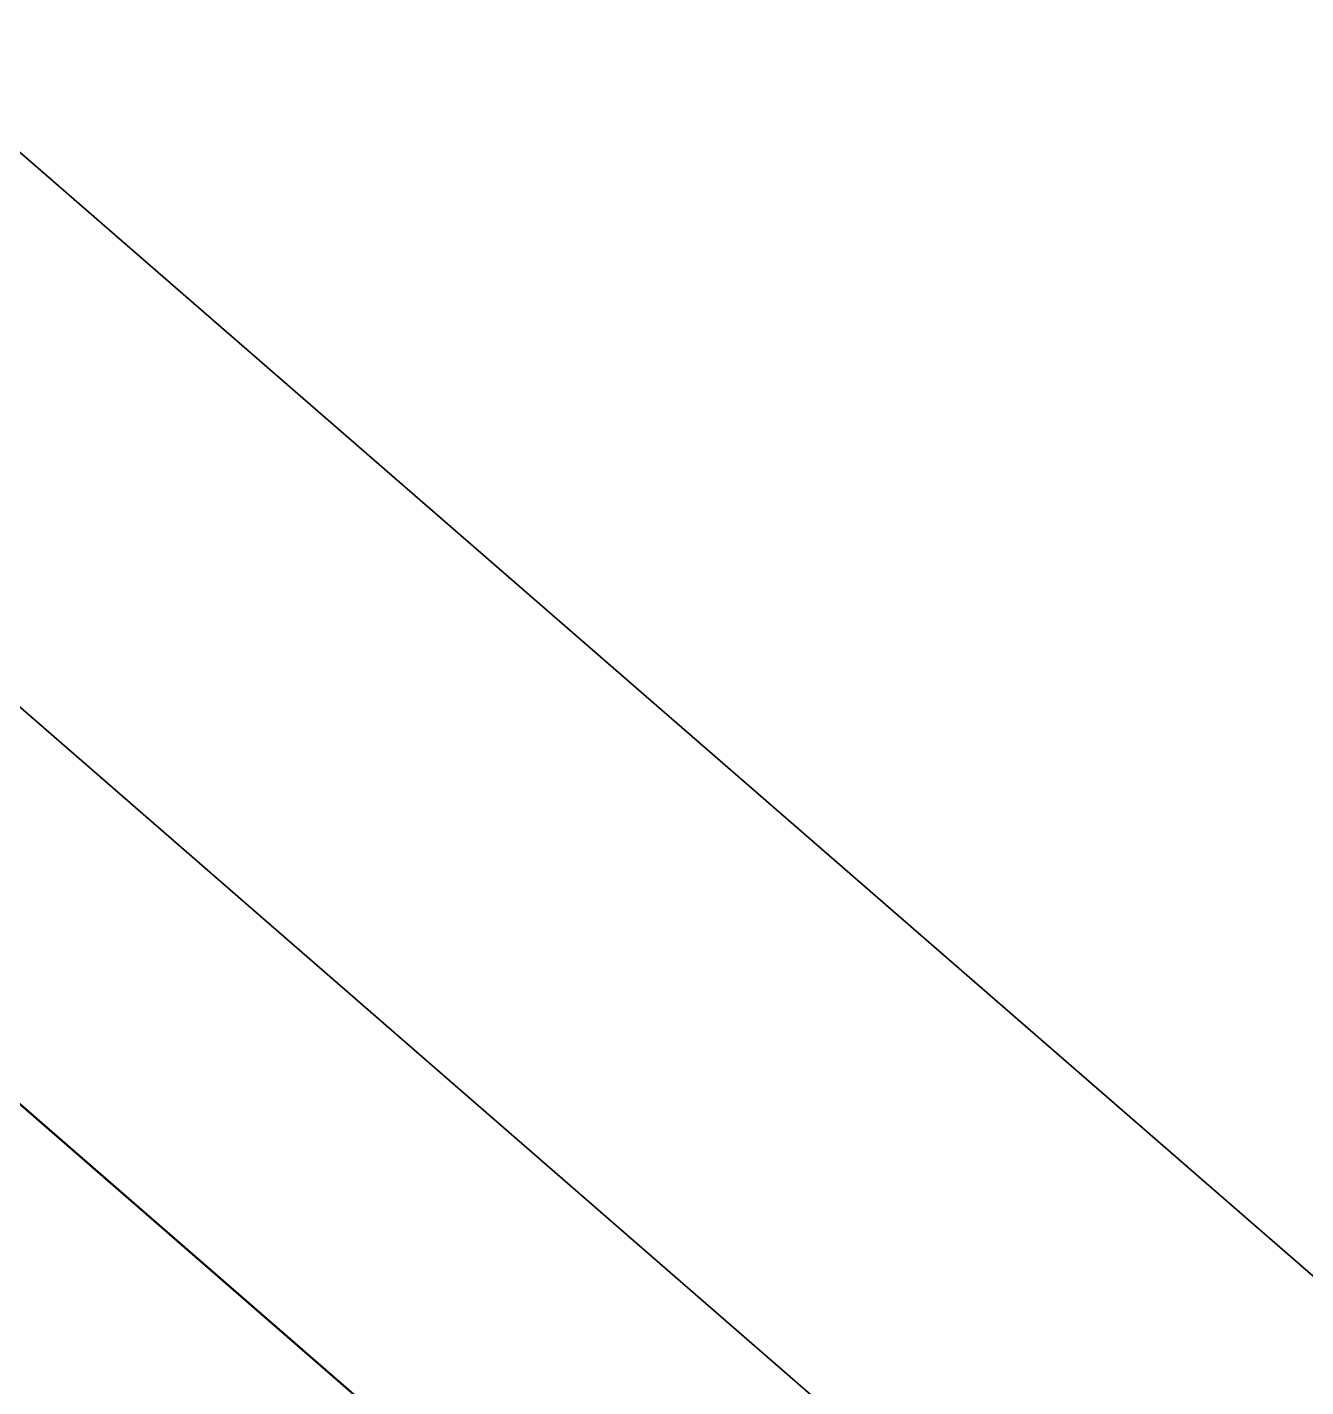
# Model space of a CAD drawing. Header units: millimetres. Extents: x -25371 to 2282244, y -90657 to 147824.
# Drawn here: x 1861970 to 1863038, y 32253 to 33389 of the extents above; entities that cross this region are included whole.
import ezdxf

# ---------------------------------------------------------------- set-up
doc = ezdxf.new("R2010")
doc.units = ezdxf.units.MM
doc.layers.add('000 - EXISTING_BUILDING_MAIN_COLOR_251', color=7, linetype='Continuous')
doc.layers.add('WALL-E', color=7, linetype='Continuous', lineweight=50)

# ---------------------------------------------------------------- blocks, each defined once
blk = doc.blocks.new('C-1-VS01_REV00_20260615-120454_LOPF_EX')
at = {"layer": '000 - EXISTING_BUILDING_MAIN_COLOR_251', "color": 7}
for p, q in [((6499.758, 11549.518), (-22549.779, 11549.518)), ((-22549.779, 11549.518), (6499.758, 11549.518)), ((-22549.779, 11199.518), (6499.758, 11199.518)), ((6499.758, 11199.518), (-22549.779, 11199.518))]:
    blk.add_line(p, q, dxfattribs=at)
at = {"layer": 'WALL-E', "color": 7}
blk.add_line((6598.812, 11800), (-24389.181, 11800), dxfattribs=at)

msp = doc.modelspace()

# ---------------------------------------------------------------- block references
at = {"color": 7, "rotation": 139}
msp.add_blockref('C-1-VS01_REV00_20260615-120454_LOPF_EX', (1873627.43, 37985.107), dxfattribs=at)

doc.saveas('drawing.dxf')
